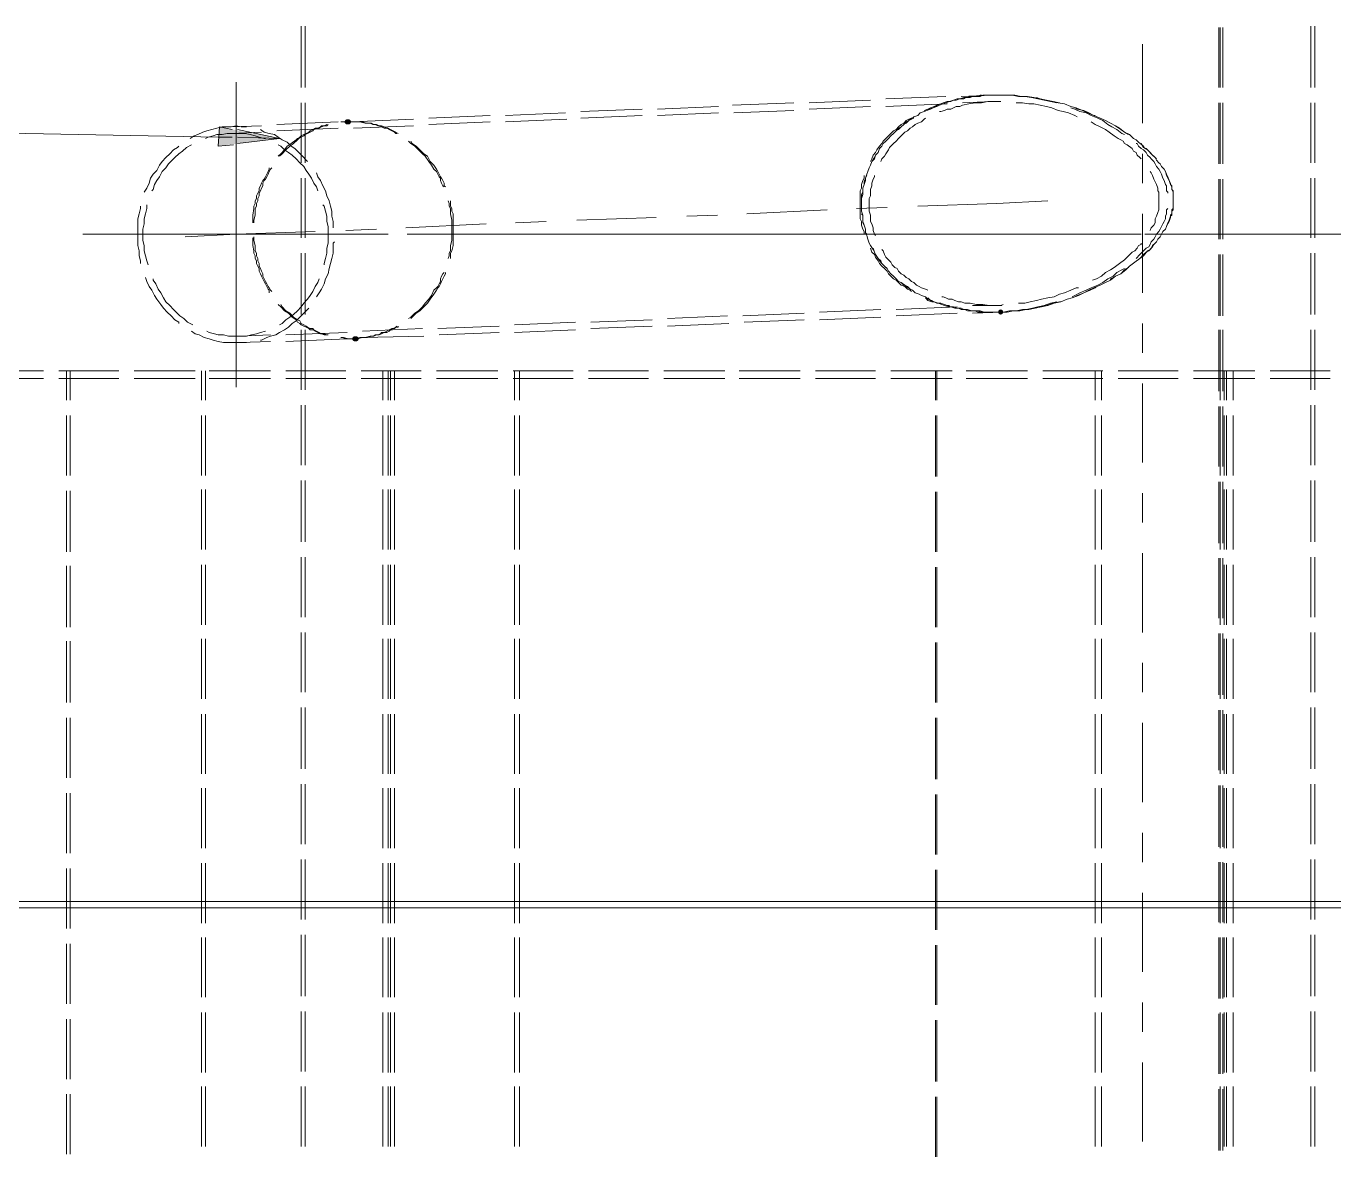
# Model space of a CAD drawing. Header units: millimetres. Extents: x 0 to 62767, y -13570 to 23963.
# Drawn here: x 4605 to 6556, y 8707 to 10394 of the extents above; entities that cross this region are included whole.
import ezdxf

# ---------------------------------------------------------------- set-up
doc = ezdxf.new("R2010")
doc.units = ezdxf.units.MM

msp = doc.modelspace()

# ---------------------------------------------------------------- hatches: boundary and pattern name
h = msp.add_hatch(color=7)
edge = h.paths.add_edge_path()
edge.add_arc((5083.81, 10251.429), 3.81, 0, 360)
h = msp.add_hatch(color=7)
edge = h.paths.add_edge_path()
edge.add_arc((5085.714, 10251.429), 3.81, 0, 360)
h = msp.add_hatch(color=7)
h.dxf.hatch_style = 2
h.paths.add_polyline_path([(4891.428, 10215.238), (4982.857, 10226.666), (4893.333, 10243.809)])
h = msp.add_hatch(color=7)
edge = h.paths.add_edge_path()
edge.add_arc((6059.048, 9967.619), 3.81, 0, 360)
h = msp.add_hatch(color=7)
edge = h.paths.add_edge_path()
edge.add_arc((5095.238, 9927.619), 3.81, 0, 360)
h = msp.add_hatch(color=7)
edge = h.paths.add_edge_path()
edge.add_arc((5097.143, 9927.619), 3.81, 0, 360)

# ---------------------------------------------------------------- linework, layer by layer
at = {"color": 7, "lineweight": 0}
for points in [[(5015.238, 10302.857), (5015.238, 10394.286)], [(5020.952, 10302.857), (5020.952, 10394.286)], [(6384.762, 10392.381), (6384.762, 10302.857)], [(6386.666, 10302.857), (6386.666, 10392.381)], [(6390.476, 10302.857), (6390.476, 10392.381)], [(6390.476, 10392.381), (6390.476, 10302.857)], [(6521.905, 10302.857), (6521.905, 10394.286)], [(6527.619, 10302.857), (6527.619, 10394.286)], [(6270.476, 10249.524), (6270.476, 10367.619)], [(4918.095, 9855.238), (4918.095, 10083.809), (4918.095, 10310.476)], [(5887.619, 10285.714), (5977.143, 10289.524)], [(6030.476, 10291.428), (6028.571, 10291.428), (6024.762, 10289.524), (6019.047, 10289.524), (6013.333, 10289.524), (6009.524, 10287.619), (6003.809, 10287.619), (5998.095, 10285.714), (5994.286, 10285.714), (5988.571, 10283.809), (5984.762, 10281.905), (5979.048, 10281.905), (5973.333, 10280), (5969.524, 10278.095), (5963.81, 10276.19), (5960, 10274.285), (5954.286, 10272.381), (5950.476, 10270.476), (5944.762, 10268.571)], [(6036.19, 10291.428), (6032.381, 10291.428), (6028.571, 10289.524), (6022.857, 10289.524), (6017.143, 10289.524), (6013.333, 10287.619), (6007.619, 10287.619), (6003.809, 10285.714), (5998.095, 10285.714), (5992.381, 10283.809), (5988.571, 10283.809), (5982.857, 10281.905), (5977.143, 10280), (5973.333, 10278.095), (5967.619, 10276.19), (5963.81, 10274.285), (5958.095, 10272.381), (5954.286, 10270.476), (5948.571, 10268.571)], [(6000, 10289.524), (6045.714, 10291.428)], [(6091.429, 10289.524), (6089.524, 10289.524), (6080, 10291.428), (6070.476, 10291.428), (6060.952, 10291.428), (6051.428, 10291.428), (6041.905, 10291.428), (6032.381, 10291.428), (6022.857, 10289.524), (6017.143, 10289.524), (6011.429, 10287.619), (6007.619, 10287.619), (6001.905, 10285.714)], [(6045.714, 10291.428), (6043.81, 10291.428), (6041.905, 10291.428)], [(6142.857, 10280), (6133.333, 10281.905), (6123.81, 10283.809), (6114.285, 10285.714), (6104.762, 10287.619), (6095.238, 10289.524), (6085.714, 10289.524), (6076.191, 10291.428), (6066.666, 10291.428), (6057.143, 10291.428), (6053.333, 10291.428)], [(6059.048, 10291.428), (6060.952, 10291.428), (6070.476, 10291.428), (6080, 10291.428), (6089.524, 10289.524), (6099.047, 10289.524), (6108.571, 10287.619), (6118.095, 10285.714), (6127.619, 10283.809), (6137.143, 10281.905), (6146.666, 10280)], [(6112.381, 10287.619), (6118.095, 10285.714), (6125.714, 10283.809), (6135.238, 10281.905), (6144.762, 10280), (6154.286, 10278.095), (6163.809, 10274.285), (6171.429, 10272.381), (6180.952, 10268.571), (6188.571, 10264.762), (6198.095, 10260.952), (6200, 10260.952)], [(4912.381, 10228.571), (4891.428, 10228.571), (1996.19, 10283.809)], [(5015.238, 10190.476), (5015.238, 10280)], [(5020.952, 10190.476), (5020.952, 10280)], [(5320, 10260.952), (5409.524, 10264.762)], [(5432.381, 10266.667), (5523.809, 10270.476)], [(5546.666, 10270.476), (5638.095, 10274.285)], [(5546.666, 10260.952), (5638.095, 10264.762)], [(5659.048, 10276.19), (5750.476, 10280)], [(5660.953, 10264.762), (5750.476, 10268.571)], [(5773.333, 10280), (5864.761, 10283.809)], [(5773.333, 10270.476), (5864.761, 10274.285)], [(5887.619, 10274.285), (5979.048, 10278.095)], [(5900.952, 10236.19), (5902.857, 10238.095), (5906.666, 10240), (5910.476, 10243.809), (5914.286, 10247.619), (5918.095, 10249.524), (5921.905, 10253.333), (5925.714, 10255.238), (5929.524, 10259.047), (5935.238, 10260.952), (5939.047, 10264.762), (5944.762, 10266.667), (5948.571, 10268.571), (5952.381, 10270.476), (5958.095, 10272.381), (5961.905, 10274.285), (5967.619, 10276.19), (5973.333, 10278.095), (5977.143, 10280), (5979.048, 10280)], [(6059.048, 10281.905), (6057.143, 10281.905), (6047.619, 10281.905), (6040, 10281.905), (6030.476, 10280), (6020.952, 10280), (6011.429, 10278.095), (6001.905, 10276.19), (5998.095, 10274.285), (5992.381, 10274.285), (5988.571, 10272.381), (5984.762, 10270.476), (5979.048, 10270.476), (5975.238, 10268.571), (5969.524, 10266.667), (5967.619, 10266.667)], [(6001.905, 10280), (6045.714, 10281.905)], [(6173.333, 10259.047), (6169.524, 10260.952), (6160, 10264.762), (6152.381, 10266.667), (6144.762, 10268.571), (6135.238, 10272.381), (6127.619, 10274.285), (6118.095, 10276.19), (6108.571, 10278.095), (6100.952, 10278.095), (6091.429, 10280), (6083.809, 10280), (6081.905, 10280)], [(6243.809, 10232.381), (6240, 10234.286), (6232.381, 10240), (6224.762, 10243.809), (6219.048, 10247.619), (6211.428, 10253.333), (6203.81, 10257.143), (6194.285, 10260.952), (6186.667, 10264.762), (6177.143, 10266.667), (6169.524, 10270.476), (6163.809, 10272.381)], [(6169.524, 10272.381), (6173.333, 10270.476), (6182.857, 10268.571), (6190.476, 10264.762), (6198.095, 10260.952), (6207.619, 10257.143), (6215.238, 10253.333), (6222.857, 10249.524), (6230.476, 10245.714), (6238.095, 10240), (6243.809, 10236.19), (6249.524, 10232.381)], [(6384.762, 10280), (6384.762, 10188.571)], [(6386.666, 10188.571), (6386.666, 10280)], [(6390.476, 10188.571), (6390.476, 10280)], [(6390.476, 10280), (6390.476, 10188.571)], [(6521.905, 10190.476), (6521.905, 10280)], [(6527.619, 10190.476), (6527.619, 10280)], [(4849.524, 10226.666), (4855.238, 10230.476), (4860.952, 10232.381), (4868.571, 10236.19), (4874.286, 10238.095), (4881.905, 10240), (4889.524, 10241.904), (4897.143, 10243.809), (4902.857, 10243.809), (4910.476, 10243.809), (4918.095, 10245.714), (4925.714, 10243.809), (4933.333, 10243.809)], [(4910.476, 10243.809), (4956.19, 10245.714)], [(4979.047, 10247.619), (5070.476, 10251.429)], [(5053.333, 10247.619), (5049.524, 10245.714), (5045.714, 10245.714), (5043.81, 10243.809), (5040, 10241.904), (5036.191, 10241.904), (5032.381, 10240), (5028.571, 10238.095), (5026.666, 10236.19), (5022.857, 10234.286), (5019.047, 10232.381), (5015.238, 10230.476), (5013.333, 10228.571), (5009.524, 10226.666), (5007.619, 10224.762), (5000, 10219.048), (4994.286, 10215.238), (4990.476, 10209.524), (4984.762, 10203.809), (4980.952, 10200)], [(4982.857, 10200), (4986.666, 10203.809), (4992.381, 10209.524), (4998.095, 10215.238), (5003.809, 10219.048), (5009.524, 10224.762), (5011.428, 10226.666), (5015.238, 10228.571), (5019.047, 10230.476), (5020.952, 10232.381), (5024.762, 10234.286), (5028.571, 10236.19), (5032.381, 10238.095), (5034.286, 10240), (5038.095, 10241.904), (5041.905, 10241.904), (5045.714, 10243.809), (5049.524, 10245.714), (5053.333, 10245.714), (5055.238, 10247.619)], [(5158.095, 10234.286), (5156.191, 10234.286), (5154.286, 10236.19), (5150.476, 10238.095), (5146.666, 10240), (5142.857, 10241.904), (5139.048, 10241.904), (5135.238, 10243.809), (5133.333, 10245.714), (5129.524, 10245.714), (5125.714, 10247.619), (5121.905, 10247.619), (5118.095, 10249.524), (5110.476, 10249.524), (5102.857, 10251.429), (5097.143, 10251.429), (5089.524, 10251.429), (5081.905, 10251.429), (5074.286, 10251.429)], [(5076.191, 10251.429), (5078.095, 10251.429), (5083.81, 10251.429), (5091.429, 10251.429), (5099.047, 10251.429), (5106.666, 10251.429), (5112.381, 10249.524), (5120, 10249.524), (5123.81, 10247.619), (5127.619, 10247.619), (5131.429, 10245.714), (5135.238, 10245.714), (5139.048, 10243.809), (5142.857, 10241.904), (5144.762, 10241.904), (5148.571, 10240), (5152.381, 10238.095), (5156.191, 10236.19), (5160, 10234.286)], [(5091.429, 10251.429), (5182.857, 10255.238)], [(5093.333, 10241.904), (5182.857, 10245.714)], [(5205.714, 10257.143), (5297.143, 10260.952)], [(5205.714, 10247.619), (5297.143, 10251.429)], [(5320, 10251.429), (5411.428, 10255.238)], [(5432.381, 10257.143), (5523.809, 10260.952)], [(5925.714, 10257.143), (5921.905, 10255.238), (5918.095, 10253.333), (5914.286, 10249.524), (5910.476, 10247.619), (5906.666, 10243.809), (5902.857, 10240), (5899.048, 10238.095), (5895.238, 10234.286), (5891.428, 10230.476), (5887.619, 10226.666), (5883.81, 10222.857), (5881.905, 10219.048), (5878.095, 10215.238), (5874.286, 10209.524), (5872.381, 10205.714), (5868.572, 10201.905), (5866.667, 10196.19), (5864.761, 10192.381)], [(5866.667, 10192.381), (5870.476, 10198.095), (5872.381, 10201.905), (5876.19, 10205.714), (5878.095, 10211.428), (5881.905, 10215.238), (5883.81, 10219.048), (5887.619, 10222.857), (5891.428, 10226.666), (5895.238, 10230.476), (5899.048, 10234.286), (5902.857, 10238.095), (5906.666, 10241.904), (5910.476, 10243.809), (5914.286, 10247.619), (5918.095, 10251.429), (5921.905, 10253.333), (5925.714, 10257.143), (5929.524, 10257.143)], [(5946.667, 10257.143), (5944.762, 10255.238), (5940.952, 10251.429), (5935.238, 10249.524), (5931.429, 10247.619), (5927.619, 10243.809), (5923.809, 10241.904), (5920, 10238.095), (5916.191, 10236.19), (5912.381, 10232.381), (5910.476, 10230.476), (5906.666, 10226.666), (5902.857, 10222.857), (5899.048, 10219.048), (5897.143, 10217.143), (5893.333, 10213.333), (5891.428, 10209.524), (5887.619, 10203.809), (5885.714, 10200), (5881.905, 10196.19), (5880, 10192.381)], [(6268.571, 10196.19), (6266.667, 10198.095), (6262.857, 10201.905), (6260.952, 10205.714), (6257.143, 10207.619), (6255.238, 10211.428), (6247.619, 10217.143), (6243.809, 10219.048), (6241.905, 10222.857), (6238.095, 10224.762), (6234.286, 10226.666), (6228.571, 10230.476), (6220.952, 10236.19), (6215.238, 10240), (6207.619, 10243.809), (6200, 10247.619), (6194.285, 10251.429)], [(6219.048, 10251.429), (6222.857, 10249.524), (6230.476, 10245.714), (6236.19, 10241.904), (6243.809, 10236.19), (6251.429, 10232.381), (6255.238, 10228.571), (6257.143, 10226.666), (6260.952, 10224.762), (6264.762, 10220.952), (6272.381, 10215.238), (6274.285, 10211.428), (6278.095, 10209.524), (6281.905, 10205.714), (6285.714, 10201.905), (6287.619, 10200), (6291.428, 10196.19)], [(4961.905, 10226.666), (4960, 10226.666), (4952.381, 10228.571), (4946.666, 10230.476), (4939.047, 10232.381), (4931.428, 10234.286), (4925.714, 10234.286), (4918.095, 10234.286), (4910.476, 10234.286), (4904.762, 10234.286), (4897.143, 10232.381), (4889.524, 10232.381), (4883.809, 10230.476), (4876.19, 10228.571), (4872.381, 10226.666)], [(4893.333, 10243.809), (4891.428, 10215.238)], [(4912.381, 10240), (4893.333, 10243.809)], [(4910.476, 10234.286), (4956.19, 10236.19)], [(4920, 10219.048), (4982.857, 10226.666), (4920, 10240)], [(4920, 10228.571), (4982.857, 10226.666)], [(5024.762, 10192.381), (5022.857, 10194.285), (5017.143, 10200), (5011.428, 10205.714), (5005.714, 10211.428), (5000, 10215.238), (4994.286, 10220.952), (4986.666, 10224.762), (4980.952, 10228.571), (4975.238, 10232.381), (4967.619, 10234.286), (4960, 10236.19), (4954.286, 10240)], [(4979.047, 10238.095), (5070.476, 10241.904)], [(4832.381, 10215.238), (4830.476, 10213.333), (4824.762, 10209.524), (4819.047, 10203.809), (4813.333, 10198.095), (4807.619, 10192.381), (4803.809, 10186.667), (4800, 10179.047), (4794.286, 10173.333), (4790.476, 10167.619), (4788.571, 10160), (4784.762, 10152.381), (4780.952, 10146.666)], [(4792.381, 10148.571), (4794.286, 10150.476), (4796.19, 10158.095), (4800, 10163.809), (4803.809, 10169.524), (4807.619, 10177.143), (4813.333, 10182.857), (4817.143, 10188.571), (4822.857, 10194.285), (4826.667, 10198.095), (4832.381, 10203.809), (4838.095, 10207.619), (4843.809, 10213.333), (4851.428, 10217.143)], [(4891.428, 10215.238), (4914.286, 10217.143)], [(5040, 10148.571), (5038.095, 10154.286), (5034.286, 10160), (5030.476, 10167.619), (5026.666, 10173.333), (5022.857, 10179.047), (5019.047, 10184.762), (5013.333, 10190.476), (5007.619, 10196.19), (5001.905, 10201.905), (4996.191, 10205.714), (4990.476, 10209.524), (4984.762, 10215.238), (4980.952, 10217.143)], [(5228.571, 10154.286), (5226.667, 10156.19), (5224.762, 10160), (5222.857, 10163.809), (5222.857, 10167.619), (5220.952, 10169.524), (5219.048, 10173.333), (5217.143, 10177.143), (5213.333, 10180.952), (5209.524, 10186.667), (5205.714, 10192.381), (5200, 10200), (5196.191, 10203.809), (5190.476, 10209.524), (5184.762, 10215.238), (5179.048, 10219.048), (5175.238, 10222.857)], [(5179.048, 10222.857), (5180.952, 10219.048), (5186.667, 10215.238), (5192.381, 10209.524), (5198.095, 10203.809), (5203.81, 10200), (5207.619, 10192.381), (5213.333, 10186.667), (5217.143, 10180.952), (5219.048, 10177.143), (5220.952, 10173.333), (5222.857, 10169.524), (5224.762, 10167.619), (5226.667, 10163.809), (5228.571, 10160), (5228.571, 10156.19), (5230.476, 10154.286)], [(5851.429, 10137.143), (5851.429, 10142.857), (5853.333, 10146.666), (5853.333, 10152.381), (5855.238, 10158.095), (5855.238, 10161.904), (5857.143, 10167.619), (5859.047, 10173.333), (5860.952, 10177.143), (5862.857, 10182.857), (5864.761, 10186.667), (5866.667, 10192.381), (5870.476, 10196.19), (5872.381, 10201.905), (5876.19, 10205.714), (5878.095, 10211.428), (5881.905, 10215.238), (5883.81, 10219.048), (5885.714, 10220.952)], [(6308.571, 10144.762), (6308.571, 10146.666), (6306.666, 10148.571), (6306.666, 10150.476), (6306.666, 10154.286), (6306.666, 10156.19), (6304.762, 10158.095), (6302.857, 10163.809), (6300.952, 10167.619), (6299.048, 10173.333), (6297.143, 10177.143), (6295.238, 10180.952), (6291.428, 10184.762), (6289.524, 10188.571), (6287.619, 10192.381), (6283.81, 10196.19), (6281.905, 10198.095), (6278.095, 10201.905), (6276.19, 10205.714), (6272.381, 10209.524), (6268.571, 10211.428), (6264.762, 10215.238), (6262.857, 10219.048), (6260.952, 10219.048)], [(6268.571, 10219.048), (6272.381, 10213.333), (6276.19, 10211.428), (6280, 10207.619), (6283.81, 10203.809), (6285.714, 10201.905), (6289.524, 10198.095), (6291.428, 10194.285), (6295.238, 10190.476), (6297.143, 10188.571), (6299.048, 10184.762), (6302.857, 10180.952), (6304.762, 10177.143), (6306.666, 10171.429), (6308.571, 10167.619), (6310.476, 10163.809), (6312.381, 10158.095), (6314.286, 10156.19), (6314.286, 10154.286), (6314.286, 10150.476), (6316.19, 10148.571), (6316.19, 10146.666), (6316.19, 10144.762)], [(6270.476, 10160), (6270.476, 10203.809)], [(4967.619, 10182.857), (4967.619, 10180.952), (4965.714, 10177.143), (4963.809, 10173.333), (4961.905, 10169.524), (4960, 10165.714), (4958.095, 10163.809), (4956.19, 10160), (4954.286, 10156.19), (4952.381, 10152.381), (4952.381, 10148.571), (4950.476, 10144.762), (4948.571, 10140.952), (4948.571, 10137.143), (4946.666, 10133.333), (4946.666, 10129.524), (4944.762, 10125.714), (4944.762, 10121.905), (4942.857, 10112.381), (4942.857, 10104.762), (4942.857, 10100.952)], [(4944.762, 10100.952), (4944.762, 10104.762), (4946.666, 10112.381), (4946.666, 10121.905), (4948.571, 10125.714), (4948.571, 10129.524), (4950.476, 10133.333), (4950.476, 10137.143), (4952.381, 10140.952), (4952.381, 10144.762), (4954.286, 10148.571), (4956.19, 10152.381), (4958.095, 10156.19), (4958.095, 10160), (4960, 10163.809), (4961.905, 10165.714), (4963.809, 10169.524), (4965.714, 10173.333), (4967.619, 10177.143), (4969.524, 10180.952), (4971.428, 10182.857)], [(5015.238, 10078.095), (5015.238, 10167.619)], [(5020.952, 10078.095), (5020.952, 10167.619)], [(5062.857, 10093.333), (5062.857, 10095.238), (5062.857, 10102.857), (5060.952, 10110.476), (5060.952, 10118.095), (5059.047, 10125.714), (5057.143, 10133.333), (5053.333, 10140.952), (5051.428, 10148.571), (5047.619, 10156.19), (5043.81, 10163.809), (5040, 10169.524), (5038.095, 10175.238)], [(5855.238, 10171.429), (5855.238, 10167.619), (5853.333, 10163.809), (5851.429, 10158.095), (5851.429, 10152.381), (5849.524, 10148.571), (5849.524, 10142.857), (5849.524, 10137.143), (5849.524, 10133.333), (5849.524, 10127.619)], [(5851.429, 10127.619), (5851.429, 10133.333), (5851.429, 10137.143), (5853.333, 10142.857), (5853.333, 10148.571), (5853.333, 10152.381), (5855.238, 10158.095), (5857.143, 10163.809), (5857.143, 10167.619), (5859.047, 10171.429)], [(5870.476, 10171.429), (5870.476, 10169.524), (5868.572, 10165.714), (5866.667, 10160), (5866.667, 10156.19), (5864.761, 10150.476), (5864.761, 10146.666), (5864.761, 10140.952), (5862.857, 10137.143), (5862.857, 10131.428), (5862.857, 10127.619), (5862.857, 10121.905), (5862.857, 10118.095), (5864.761, 10112.381), (5864.761, 10108.571), (5864.761, 10102.857), (5866.667, 10099.047), (5868.572, 10093.333), (5868.572, 10089.524), (5870.476, 10083.809), (5872.381, 10081.904)], [(6295.238, 10133.333), (6295.238, 10137.143), (6295.238, 10139.048), (6295.238, 10140.952), (6295.238, 10142.857), (6295.238, 10146.666), (6293.333, 10148.571), (6293.333, 10150.476), (6293.333, 10152.381), (6291.428, 10158.095), (6289.524, 10161.904), (6287.619, 10165.714), (6285.714, 10171.429), (6283.81, 10175.238), (6281.905, 10177.143)], [(6316.19, 10135.238), (6316.19, 10137.143), (6316.19, 10139.048), (6316.19, 10142.857), (6316.19, 10144.762), (6316.19, 10146.666), (6314.286, 10150.476), (6314.286, 10152.381), (6314.286, 10154.286), (6312.381, 10158.095), (6312.381, 10160), (6310.476, 10163.809), (6308.571, 10169.524), (6306.666, 10173.333), (6304.762, 10177.143)], [(6521.905, 10078.095), (6521.905, 10167.619)], [(6527.619, 10078.095), (6527.619, 10167.619)], [(6384.762, 10165.714), (6384.762, 10076.19)], [(6386.666, 10076.19), (6386.666, 10165.714)], [(6390.476, 10076.19), (6390.476, 10165.714)], [(6390.476, 10165.714), (6390.476, 10076.19)], [(5240, 10089.524), (5240, 10097.143), (5240, 10104.762), (5238.095, 10114.285), (5238.095, 10118.095), (5238.095, 10121.905), (5236.191, 10125.714), (5236.191, 10129.524), (5234.286, 10133.333)], [(5241.905, 10089.524), (5241.905, 10097.143), (5241.905, 10106.667), (5241.905, 10114.285), (5240, 10118.095), (5240, 10121.905), (5238.095, 10125.714), (5238.095, 10129.524), (5238.095, 10133.333)], [(5935.238, 10125.714), (6053.333, 10129.524)], [(6053.333, 10129.524), (6129.524, 10133.333)], [(6281.905, 10089.524), (6283.81, 10093.333), (6287.619, 10097.143), (6289.524, 10100.952), (6289.524, 10106.667), (6291.428, 10110.476), (6293.333, 10116.19), (6295.238, 10120), (6295.238, 10121.905), (6295.238, 10123.809), (6295.238, 10127.619), (6295.238, 10129.524), (6295.238, 10131.428), (6295.238, 10133.333)], [(6316.19, 10135.238), (6316.19, 10131.428), (6316.19, 10129.524), (6316.19, 10127.619), (6316.19, 10123.809), (6316.19, 10121.905), (6314.286, 10120), (6314.286, 10116.19), (6314.286, 10114.285), (6312.381, 10112.381), (6312.381, 10110.476), (6310.476, 10104.762), (6308.571, 10100.952), (6306.666, 10095.238), (6304.762, 10091.429)], [(4775.238, 10125.714), (4775.238, 10121.905), (4773.333, 10114.285), (4771.428, 10106.667), (4771.428, 10099.047), (4771.428, 10091.429), (4771.428, 10083.809)], [(4784.762, 10127.619), (4784.762, 10121.905), (4782.857, 10114.285), (4780.952, 10106.667), (4780.952, 10099.047), (4779.048, 10091.429), (4779.048, 10083.809)], [(5049.524, 10038.095), (5049.524, 10040), (5051.428, 10047.619), (5053.333, 10055.238), (5053.333, 10062.857), (5055.238, 10070.476), (5055.238, 10078.095), (5055.238, 10087.619), (5055.238, 10095.238), (5053.333, 10102.857), (5053.333, 10110.476), (5051.428, 10118.095), (5049.524, 10125.714), (5047.619, 10127.619)], [(5426.667, 10104.762), (5544.762, 10108.571)], [(5590.476, 10110.476), (5636.19, 10112.381)], [(5680, 10114.285), (5800, 10120)], [(5843.809, 10121.905), (5889.524, 10123.809)], [(5849.524, 10127.619), (5849.524, 10121.905), (5849.524, 10118.095), (5849.524, 10112.381), (5849.524, 10106.667), (5851.429, 10102.857), (5851.429, 10097.143), (5853.333, 10091.429), (5855.238, 10087.619), (5855.238, 10083.809)], [(5859.047, 10083.809), (5857.143, 10085.714), (5857.143, 10091.429), (5855.238, 10097.143), (5853.333, 10102.857), (5853.333, 10106.667), (5853.333, 10112.381), (5851.429, 10118.095), (5851.429, 10121.905), (5851.429, 10127.619)], [(5887.619, 10034.285), (5885.714, 10036.19), (5881.905, 10040), (5880, 10043.809), (5876.19, 10047.619), (5872.381, 10053.333), (5870.476, 10057.143), (5868.572, 10060.952), (5864.761, 10066.666), (5862.857, 10070.476), (5860.952, 10076.19), (5859.047, 10081.904), (5857.143, 10085.714), (5857.143, 10091.429), (5855.238, 10097.143), (5853.333, 10100.952), (5853.333, 10106.667), (5853.333, 10112.381), (5851.429, 10114.285)], [(6260.952, 10047.619), (6266.667, 10053.333), (6272.381, 10059.048), (6276.19, 10062.857), (6280, 10064.762), (6281.905, 10068.571), (6283.81, 10072.381), (6287.619, 10076.19), (6289.524, 10080), (6291.428, 10083.809), (6295.238, 10087.619), (6297.143, 10091.429), (6299.048, 10095.238), (6300.952, 10099.047), (6302.857, 10102.857), (6304.762, 10106.667), (6304.762, 10110.476), (6306.666, 10114.285), (6306.666, 10120), (6308.571, 10121.905)], [(6316.19, 10121.905), (6316.19, 10120), (6314.286, 10118.095), (6314.286, 10116.19), (6314.286, 10112.381), (6312.381, 10110.476), (6312.381, 10108.571), (6310.476, 10102.857), (6308.571, 10099.047), (6306.666, 10095.238), (6304.762, 10091.429), (6300.952, 10087.619), (6299.048, 10083.809), (6297.143, 10080), (6293.333, 10076.19), (6291.428, 10072.381), (6287.619, 10068.571), (6285.714, 10064.762), (6281.905, 10060.952), (6278.095, 10059.048), (6272.381, 10051.428), (6266.667, 10047.619)], [(6270.476, 9996.19), (6270.476, 10114.285)], [(5081.905, 10089.524), (5127.619, 10091.429)], [(5171.429, 10093.333), (5291.429, 10099.047)], [(5240, 10089.524), (5240, 10081.904), (5240, 10074.286), (5238.095, 10066.666), (5238.095, 10059.048), (5236.191, 10055.238), (5236.191, 10051.428), (5234.286, 10047.619)], [(5241.905, 10089.524), (5241.905, 10081.904), (5241.905, 10074.286), (5241.905, 10066.666), (5240, 10059.048), (5238.095, 10055.238), (5238.095, 10051.428), (5238.095, 10047.619)], [(5335.238, 10100.952), (5380.952, 10102.857)], [(4689.524, 10083.809), (4918.095, 10083.809), (5144.762, 10083.809)], [(4771.428, 10083.809), (4771.428, 10074.286), (4771.428, 10066.666), (4773.333, 10059.048), (4773.333, 10051.428), (4775.238, 10043.809), (4775.238, 10040)], [(4779.048, 10083.809), (4779.048, 10074.286), (4780.952, 10066.666), (4780.952, 10059.048), (4782.857, 10051.428), (4784.762, 10043.809), (4786.667, 10038.095)], [(4841.905, 10080), (4918.095, 10083.809)], [(4918.095, 10083.809), (5036.191, 10087.619)], [(4942.857, 10078.095), (4942.857, 10074.286), (4942.857, 10066.666), (4944.762, 10059.048), (4944.762, 10055.238), (4946.666, 10051.428), (4946.666, 10047.619), (4948.571, 10043.809), (4948.571, 10040), (4950.476, 10036.19), (4952.381, 10032.381), (4952.381, 10028.571), (4954.286, 10024.762), (4956.19, 10020.952), (4958.095, 10017.143), (4960, 10013.333), (4961.905, 10009.524), (4963.809, 10005.714), (4965.714, 10001.904), (4967.619, 10000), (4967.619, 9996.19)], [(4971.428, 9998.095), (4969.524, 10000), (4967.619, 10003.809), (4965.714, 10005.714), (4963.809, 10009.524), (4961.905, 10013.333), (4960, 10017.143), (4958.095, 10020.952), (4958.095, 10024.762), (4956.19, 10028.571), (4954.286, 10032.381), (4952.381, 10036.19), (4952.381, 10040), (4950.476, 10043.809), (4950.476, 10047.619), (4948.571, 10051.428), (4948.571, 10055.238), (4946.666, 10059.048), (4946.666, 10066.666), (4944.762, 10074.286), (4944.762, 10080)], [(5038.095, 9990.476), (5041.905, 9996.19), (5045.714, 10001.904), (5049.524, 10009.524), (5051.428, 10017.143), (5055.238, 10024.762), (5057.143, 10032.381), (5059.047, 10040), (5060.952, 10047.619), (5062.857, 10055.238), (5062.857, 10062.857), (5062.857, 10070.476), (5064.762, 10072.381)], [(5173.333, 10083.809), (6268.571, 10083.809)], [(6196.19, 10015.238), (6201.905, 10017.143), (6209.524, 10020.952), (6215.238, 10026.667), (6222.857, 10030.476), (6228.571, 10034.285), (6236.19, 10040), (6243.809, 10045.714), (6249.524, 10051.428), (6255.238, 10057.143), (6259.047, 10059.048), (6262.857, 10062.857), (6264.762, 10066.666), (6268.571, 10068.571), (6268.571, 10070.476)], [(6291.428, 10072.381), (6289.524, 10070.476), (6285.714, 10066.666), (6283.81, 10062.857), (6280, 10059.048), (6276.19, 10057.143), (6272.381, 10053.333), (6266.667, 10047.619), (6259.047, 10041.905), (6251.429, 10036.19), (6245.714, 10030.476), (6238.095, 10024.762), (6230.476, 10020.952), (6222.857, 10017.143), (6222.857, 10015.238)], [(6274.285, 10083.809), (7516.191, 10083.809)], [(5015.238, 9963.81), (5015.238, 10055.238)], [(5020.952, 9963.81), (5020.952, 10055.238)], [(5925.714, 9998.095), (5923.809, 10000), (5920, 10001.904), (5916.191, 10005.714), (5910.476, 10007.619), (5906.666, 10011.429), (5902.857, 10015.238), (5899.048, 10017.143), (5895.238, 10020.952), (5891.428, 10024.762), (5889.524, 10028.571), (5885.714, 10032.381), (5881.905, 10036.19), (5878.095, 10040), (5876.19, 10043.809), (5872.381, 10049.524), (5870.476, 10053.333), (5866.667, 10057.143), (5864.761, 10062.857)], [(5929.524, 9998.095), (5927.619, 10000), (5923.809, 10001.904), (5918.095, 10005.714), (5914.286, 10007.619), (5910.476, 10011.429), (5906.666, 10013.333), (5902.857, 10017.143), (5899.048, 10020.952), (5895.238, 10024.762), (5891.428, 10028.571), (5889.524, 10032.381), (5885.714, 10036.19), (5881.905, 10040), (5878.095, 10043.809), (5876.19, 10047.619), (5872.381, 10053.333), (5870.476, 10057.143), (5868.572, 10062.857)], [(5881.905, 10060.952), (5883.81, 10059.048), (5885.714, 10053.333), (5887.619, 10049.524), (5891.428, 10045.714), (5895.238, 10041.905), (5897.143, 10038.095), (5900.952, 10034.285), (5904.762, 10032.381), (5906.666, 10028.571), (5910.476, 10024.762), (5914.286, 10022.857), (5918.095, 10019.047), (5921.905, 10017.143), (5925.714, 10013.333), (5929.524, 10011.429), (5933.333, 10007.619), (5937.143, 10005.714), (5940.952, 10003.809), (5946.667, 10001.904), (5950.476, 10000)], [(6384.762, 10053.333), (6384.762, 9961.905)], [(6386.666, 9961.905), (6386.666, 10053.333)], [(6390.476, 9961.905), (6390.476, 10053.333)], [(6390.476, 10053.333), (6390.476, 9961.905)], [(6521.905, 9963.81), (6521.905, 10055.238)], [(6527.619, 9963.81), (6527.619, 10055.238)], [(6165.714, 9990.476), (6169.524, 9992.381), (6177.143, 9996.19), (6186.667, 10000), (6194.285, 10003.809), (6203.81, 10007.619), (6211.428, 10011.429), (6219.048, 10017.143), (6226.666, 10020.952), (6232.381, 10026.667), (6240, 10030.476), (6243.809, 10032.381)], [(6249.524, 10034.285), (6243.809, 10030.476), (6238.095, 10024.762), (6230.476, 10020.952), (6222.857, 10015.238), (6215.238, 10011.429), (6207.619, 10007.619), (6198.095, 10003.809), (6190.476, 10000), (6182.857, 9996.19), (6173.333, 9992.381), (6169.524, 9990.476)], [(4782.857, 10019.047), (4784.762, 10013.333), (4788.571, 10005.714), (4792.381, 10000), (4796.19, 9992.381), (4800, 9986.666), (4805.714, 9979.048), (4809.524, 9973.333), (4815.238, 9967.619), (4820.952, 9961.905), (4826.667, 9956.19), (4832.381, 9952.381), (4832.381, 9950.476)], [(4794.286, 10017.143), (4794.286, 10015.238), (4798.095, 10009.524), (4801.905, 10001.904), (4805.714, 9996.19), (4809.524, 9988.571), (4813.333, 9982.857), (4819.047, 9977.143), (4824.762, 9971.428), (4828.571, 9967.619), (4834.286, 9961.905), (4840, 9958.095), (4845.714, 9952.381), (4853.333, 9948.571)], [(4982.857, 9948.571), (4986.666, 9950.476), (4992.381, 9956.19), (4998.095, 9960), (5003.809, 9963.81), (5009.524, 9969.524), (5015.238, 9975.238), (5019.047, 9980.952), (5024.762, 9986.666), (5028.571, 9992.381), (5032.381, 9998.095), (5036.191, 10005.714), (5040, 10011.429), (5041.905, 10017.143)], [(5175.238, 9958.095), (5179.048, 9960), (5184.762, 9965.714), (5190.476, 9969.524), (5196.191, 9975.238), (5200, 9980.952), (5205.714, 9986.666), (5209.524, 9992.381), (5213.333, 10000), (5217.143, 10003.809), (5219.048, 10005.714), (5220.952, 10009.524), (5222.857, 10013.333), (5222.857, 10017.143), (5224.762, 10020.952), (5226.667, 10024.762), (5228.571, 10026.667)], [(5230.476, 10026.667), (5230.476, 10024.762), (5228.571, 10020.952), (5226.667, 10017.143), (5224.762, 10013.333), (5222.857, 10009.524), (5220.952, 10005.714), (5219.048, 10003.809), (5217.143, 10000), (5213.333, 9994.286), (5207.619, 9986.666), (5203.81, 9980.952), (5198.095, 9975.238), (5192.381, 9969.524), (5186.667, 9965.714), (5180.952, 9960), (5179.048, 9958.095)], [(5982.857, 9977.143), (5979.048, 9977.143), (5975.238, 9979.048), (5969.524, 9980.952), (5965.714, 9980.952), (5960, 9982.857), (5956.19, 9984.762), (5950.476, 9986.666), (5946.667, 9990.476), (5940.952, 9992.381), (5937.143, 9994.286), (5931.429, 9996.19), (5927.619, 10000), (5923.809, 10001.904), (5920, 10005.714), (5916.191, 10007.619), (5910.476, 10011.429), (5906.666, 10013.333), (5902.857, 10017.143)], [(6085.714, 9980.952), (6095.238, 9980.952), (6102.857, 9982.857), (6112.381, 9984.762), (6120, 9986.666), (6129.524, 9988.571), (6139.048, 9990.476), (6146.666, 9994.286), (6154.286, 9996.19), (6163.809, 10000), (6171.429, 10003.809), (6175.238, 10003.809)], [(6201.905, 10005.714), (6200, 10003.809), (6192.381, 10000), (6182.857, 9996.19), (6175.238, 9992.381), (6165.714, 9988.571), (6158.095, 9986.666), (6148.571, 9982.857), (6139.048, 9980.952), (6129.524, 9977.143), (6120, 9975.238), (6118.095, 9975.238)], [(4954.286, 9925.714), (4956.19, 9925.714), (4963.809, 9929.524), (4969.524, 9931.429), (4977.143, 9933.333), (4982.857, 9937.143), (4990.476, 9940.952), (4996.191, 9944.762), (5001.905, 9950.476), (5007.619, 9954.285), (5013.333, 9960), (5019.047, 9965.714), (5024.762, 9971.428), (5026.666, 9973.333)], [(4980.952, 9979.048), (4984.762, 9975.238), (4990.476, 9969.524), (4996.191, 9965.714), (5001.905, 9960), (5007.619, 9956.19), (5009.524, 9952.381), (5013.333, 9950.476), (5015.238, 9948.571), (5019.047, 9946.667), (5022.857, 9944.762), (5026.666, 9942.857), (5028.571, 9940.952), (5032.381, 9940.952), (5036.191, 9939.047), (5040, 9937.143), (5043.81, 9935.238), (5045.714, 9935.238), (5049.524, 9933.333), (5053.333, 9933.333)], [(5055.238, 9933.333), (5053.333, 9933.333), (5049.524, 9935.238), (5045.714, 9935.238), (5041.905, 9937.143), (5038.095, 9939.047), (5034.286, 9940.952), (5032.381, 9942.857), (5028.571, 9942.857), (5024.762, 9944.762), (5022.857, 9946.667), (5019.047, 9948.571), (5015.238, 9950.476), (5013.333, 9954.285), (5009.524, 9956.19), (5003.809, 9960), (4998.095, 9965.714), (4992.381, 9969.524), (4986.666, 9975.238), (4984.762, 9979.048)], [(5902.857, 9971.428), (5994.286, 9975.238)], [(6032.381, 9967.619), (6030.476, 9967.619), (6024.762, 9967.619), (6020.952, 9969.524), (6015.238, 9969.524), (6009.524, 9969.524), (6005.714, 9971.428), (6000, 9971.428), (5996.191, 9973.333), (5990.476, 9973.333), (5984.762, 9975.238), (5980.952, 9975.238), (5975.238, 9977.143), (5971.428, 9979.048), (5965.714, 9980.952), (5960, 9982.857), (5956.19, 9982.857), (5950.476, 9984.762), (5946.667, 9988.571)], [(6038.095, 9967.619), (6034.286, 9967.619), (6028.571, 9969.524), (6024.762, 9969.524), (6019.047, 9969.524), (6015.238, 9969.524), (6009.524, 9971.428), (6003.809, 9971.428), (6000, 9973.333), (5994.286, 9973.333), (5988.571, 9975.238), (5984.762, 9975.238), (5979.048, 9977.143), (5975.238, 9979.048), (5969.524, 9980.952), (5963.81, 9980.952), (5960, 9982.857), (5954.286, 9984.762), (5950.476, 9988.571)], [(5971.428, 9990.476), (5973.333, 9990.476), (5977.143, 9988.571), (5980.952, 9986.666), (5986.666, 9986.666), (5990.476, 9984.762), (5996.191, 9982.857), (6000, 9982.857), (6005.714, 9980.952), (6009.524, 9980.952), (6013.333, 9980.952), (6022.857, 9979.048), (6032.381, 9979.048), (6041.905, 9977.143), (6051.428, 9977.143), (6059.048, 9977.143), (6062.857, 9979.048)], [(6017.143, 9977.143), (6060.952, 9977.143)], [(6055.238, 9967.619), (6059.048, 9967.619), (6068.571, 9967.619), (6078.095, 9969.524), (6087.619, 9969.524), (6097.143, 9971.428), (6106.667, 9973.333), (6114.285, 9975.238), (6123.81, 9977.143), (6133.333, 9980.952), (6142.857, 9982.857)], [(6148.571, 9982.857), (6146.666, 9982.857), (6137.143, 9980.952), (6127.619, 9977.143), (6120, 9975.238), (6110.476, 9973.333), (6100.952, 9971.428), (6091.429, 9971.428), (6081.905, 9969.524), (6072.381, 9969.524), (6062.857, 9967.619), (6060.952, 9967.619)], [(5333.333, 9948.571), (5424.762, 9952.381)], [(5447.619, 9952.381), (5539.048, 9956.19)], [(5561.904, 9958.095), (5651.428, 9961.905)], [(5674.285, 9961.905), (5765.714, 9965.714)], [(5676.191, 9952.381), (5765.714, 9956.19)], [(5788.572, 9967.619), (5880, 9971.428)], [(5788.572, 9956.19), (5880, 9960)], [(5902.857, 9961.905), (5994.286, 9965.714)], [(6095.238, 9971.428), (6091.429, 9971.428), (6081.905, 9969.524), (6072.381, 9969.524), (6062.857, 9967.619), (6053.333, 9967.619), (6043.81, 9967.619), (6034.286, 9967.619), (6030.476, 9967.619), (6024.762, 9969.524), (6020.952, 9969.524), (6015.238, 9969.524), (6009.524, 9971.428), (6005.714, 9971.428)], [(6017.143, 9965.714), (6062.857, 9967.619)], [(6062.857, 9967.619), (6060.952, 9967.619)], [(4851.428, 9939.047), (4857.143, 9935.238), (4862.857, 9933.333), (4870.476, 9929.524), (4878.095, 9927.619), (4883.809, 9925.714), (4891.428, 9923.809), (4899.047, 9921.905), (4906.666, 9921.905), (4912.381, 9921.905), (4920, 9921.905), (4927.619, 9921.905), (4933.333, 9921.905)], [(4874.286, 9939.047), (4878.095, 9937.143), (4885.714, 9935.238), (4891.428, 9933.333), (4899.047, 9933.333), (4906.666, 9931.429), (4912.381, 9931.429), (4920, 9931.429), (4927.619, 9931.429), (4933.333, 9931.429), (4940.952, 9933.333), (4948.571, 9935.238), (4954.286, 9937.143), (4961.905, 9939.047)], [(4923.809, 9931.429), (4969.524, 9933.333)], [(4992.381, 9933.333), (5083.81, 9937.143)], [(5015.238, 9851.429), (5015.238, 9940.952)], [(5020.952, 9851.429), (5020.952, 9940.952)], [(5074.286, 9929.524), (5076.191, 9929.524), (5081.905, 9927.619), (5089.524, 9927.619), (5097.143, 9927.619), (5102.857, 9929.524), (5110.476, 9929.524), (5118.095, 9931.429), (5121.905, 9931.429), (5125.714, 9933.333), (5129.524, 9933.333), (5133.333, 9935.238), (5135.238, 9937.143), (5139.048, 9937.143), (5142.857, 9939.047), (5146.666, 9940.952), (5150.476, 9942.857), (5154.286, 9942.857), (5156.191, 9944.762), (5158.095, 9946.667)], [(5160, 9946.667), (5160, 9944.762), (5156.191, 9944.762), (5152.381, 9942.857), (5148.571, 9940.952), (5146.666, 9939.047), (5142.857, 9937.143), (5139.048, 9937.143), (5135.238, 9935.238), (5131.429, 9933.333), (5127.619, 9933.333), (5123.81, 9931.429), (5120, 9931.429), (5114.286, 9929.524), (5106.666, 9929.524), (5099.047, 9927.619), (5091.429, 9927.619), (5085.714, 9927.619), (5078.095, 9929.524), (5076.191, 9929.524)], [(5106.666, 9939.047), (5196.191, 9942.857)], [(5219.048, 9942.857), (5310.476, 9946.667)], [(5220.952, 9933.333), (5310.476, 9937.143)], [(5333.333, 9937.143), (5424.762, 9940.952)], [(5447.619, 9942.857), (5539.048, 9946.667)], [(5561.904, 9946.667), (5653.333, 9950.476)], [(6270.476, 9906.666), (6270.476, 9950.476)], [(6384.762, 9940.952), (6384.762, 9849.524)], [(6386.666, 9849.524), (6386.666, 9940.952)], [(6390.476, 9849.524), (6390.476, 9940.952)], [(6390.476, 9940.952), (6390.476, 9849.524)], [(6521.905, 9851.429), (6521.905, 9940.952)], [(6527.619, 9851.429), (6527.619, 9940.952)], [(4923.809, 9921.905), (4969.524, 9923.809)], [(4992.381, 9923.809), (5083.81, 9927.619)], [(5106.666, 9929.524), (5198.095, 9931.429)], [(4584.762, 9880), (4630.476, 9880)], [(4653.333, 9880), (4742.857, 9880)], [(4664.762, 9836.191), (4664.762, 9880)], [(4664.762, 9880), (4664.762, 9876.19)], [(4670.476, 9836.191), (4670.476, 9880)], [(4765.714, 9880), (4857.143, 9880)], [(4866.666, 9836.191), (4866.666, 9880)], [(4872.381, 9836.191), (4872.381, 9880)], [(4878.095, 9880), (4969.524, 9880)], [(4992.381, 9880), (5081.905, 9880)], [(5104.762, 9880), (5194.286, 9880)], [(5137.143, 9836.191), (5137.143, 9880)], [(5144.762, 9836.191), (5144.762, 9880)], [(5148.571, 9836.191), (5148.571, 9880)], [(5154.286, 9836.191), (5154.286, 9880)], [(5217.143, 9880), (5308.571, 9880)], [(5331.429, 9880), (5420.953, 9880)], [(5333.333, 9836.191), (5333.333, 9880)], [(5340.952, 9836.191), (5340.952, 9880)], [(5443.809, 9880), (5533.333, 9880)], [(5556.19, 9880), (5647.619, 9880)], [(5668.571, 9880), (5760, 9880)], [(5782.857, 9880), (5872.381, 9880)], [(5895.238, 9880), (5986.666, 9880)], [(5961.905, 9836.191), (5961.905, 9880)], [(5961.905, 9880), (5961.905, 9836.191)], [(5963.81, 9880), (5963.81, 9836.191)], [(5963.81, 9836.191), (5963.81, 9880)], [(6007.619, 9880), (6099.047, 9880)], [(6121.905, 9880), (6211.428, 9880)], [(6200, 9836.191), (6200, 9880)], [(6209.524, 9836.191), (6209.524, 9880)], [(6234.286, 9880), (6323.809, 9880)], [(6346.667, 9880), (6438.095, 9880)], [(6386.666, 9836.191), (6386.666, 9880)], [(6392.381, 9836.191), (6392.381, 9880)], [(6396.19, 9836.191), (6396.19, 9880)], [(6405.715, 9836.191), (6405.715, 9880)], [(6460.952, 9880), (6550.476, 9880)], [(4584.762, 9868.571), (4630.476, 9868.571)], [(4653.333, 9868.571), (4742.857, 9868.571)], [(4664.762, 9872.381), (4664.762, 9868.571)], [(4765.714, 9868.571), (4857.143, 9868.571)], [(4878.095, 9868.571), (4969.524, 9868.571)], [(4992.381, 9868.571), (5081.905, 9868.571)], [(5104.762, 9868.571), (5194.286, 9868.571)], [(5217.143, 9868.571), (5308.571, 9868.571)], [(5331.429, 9868.571), (5420.953, 9868.571)], [(5443.809, 9868.571), (5533.333, 9868.571)], [(5556.19, 9868.571), (5647.619, 9868.571)], [(5668.571, 9868.571), (5760, 9868.571)], [(5782.857, 9868.571), (5872.381, 9868.571)], [(5895.238, 9868.571), (5986.666, 9868.571)], [(6007.619, 9868.571), (6099.047, 9868.571)], [(6121.905, 9868.571), (6211.428, 9868.571)], [(6234.286, 9868.571), (6323.809, 9868.571)], [(6270.476, 9742.857), (6270.476, 9860.952)], [(6346.667, 9868.571), (6438.095, 9868.571)], [(6460.952, 9868.571), (6550.476, 9868.571)], [(5015.238, 9739.048), (5015.238, 9828.571)], [(5020.952, 9739.048), (5020.952, 9828.571)], [(6384.762, 9826.667), (6384.762, 9737.142)], [(6386.666, 9737.142), (6386.666, 9826.667)], [(6390.476, 9737.142), (6390.476, 9826.667)], [(6390.476, 9826.667), (6390.476, 9737.142)], [(6521.905, 9739.048), (6521.905, 9828.571)], [(6527.619, 9739.048), (6527.619, 9828.571)], [(4664.762, 9723.81), (4664.762, 9813.333)], [(4670.476, 9723.81), (4670.476, 9813.333)], [(4866.666, 9723.81), (4866.666, 9813.333)], [(4872.381, 9723.81), (4872.381, 9813.333)], [(5137.143, 9723.81), (5137.143, 9813.333)], [(5144.762, 9723.81), (5144.762, 9813.333)], [(5148.571, 9723.81), (5148.571, 9813.333)], [(5154.286, 9723.81), (5154.286, 9813.333)], [(5333.333, 9723.81), (5333.333, 9813.333)], [(5340.952, 9723.81), (5340.952, 9813.333)], [(5961.905, 9721.904), (5961.905, 9813.333)], [(5961.905, 9813.333), (5961.905, 9721.904)], [(5963.81, 9813.333), (5963.81, 9721.904)], [(5963.81, 9721.904), (5963.81, 9813.333)], [(6200, 9723.81), (6200, 9813.333)], [(6209.524, 9723.81), (6209.524, 9813.333)], [(6386.666, 9723.81), (6386.666, 9813.333)], [(6392.381, 9723.81), (6392.381, 9813.333)], [(6396.19, 9723.81), (6396.19, 9813.333)], [(6405.715, 9723.81), (6405.715, 9813.333)], [(4664.762, 9609.523), (4664.762, 9700.952)], [(4670.476, 9609.523), (4670.476, 9700.952)], [(4866.666, 9613.333), (4866.666, 9702.857)], [(4872.381, 9613.333), (4872.381, 9702.857)], [(5015.238, 9624.762), (5015.238, 9716.19)], [(5020.952, 9624.762), (5020.952, 9716.19)], [(5137.143, 9613.333), (5137.143, 9702.857)], [(5144.762, 9613.333), (5144.762, 9702.857)], [(5148.571, 9613.333), (5148.571, 9702.857)], [(5154.286, 9613.333), (5154.286, 9702.857)], [(5333.333, 9613.333), (5333.333, 9702.857)], [(5340.952, 9613.333), (5340.952, 9702.857)], [(5961.905, 9609.523), (5961.905, 9699.047)], [(5961.905, 9699.047), (5961.905, 9609.523)], [(5963.81, 9699.047), (5963.81, 9609.523)], [(5963.81, 9609.523), (5963.81, 9699.047)], [(6200, 9613.333), (6200, 9702.857)], [(6209.524, 9613.333), (6209.524, 9702.857)], [(6384.762, 9714.286), (6384.762, 9622.857)], [(6386.666, 9622.857), (6386.666, 9714.286)], [(6386.666, 9613.333), (6386.666, 9702.857)], [(6390.476, 9622.857), (6390.476, 9714.286)], [(6390.476, 9714.286), (6390.476, 9622.857)], [(6392.381, 9613.333), (6392.381, 9702.857)], [(6396.19, 9613.333), (6396.19, 9702.857)], [(6405.715, 9613.333), (6405.715, 9702.857)], [(6521.905, 9624.762), (6521.905, 9716.19)], [(6527.619, 9624.762), (6527.619, 9716.19)], [(6270.476, 9653.333), (6270.476, 9697.143)], [(5015.238, 9512.381), (5015.238, 9601.905)], [(5020.952, 9512.381), (5020.952, 9601.905)], [(6270.476, 9489.524), (6270.476, 9607.619)], [(6521.905, 9512.381), (6521.905, 9601.905)], [(6527.619, 9512.381), (6527.619, 9601.905)], [(4664.762, 9497.142), (4664.762, 9588.571)], [(4670.476, 9497.142), (4670.476, 9588.571)], [(4866.666, 9500.953), (4866.666, 9590.476)], [(4872.381, 9500.953), (4872.381, 9590.476)], [(5137.143, 9500.953), (5137.143, 9590.476)], [(5144.762, 9500.953), (5144.762, 9590.476)], [(5148.571, 9500.953), (5148.571, 9590.476)], [(5154.286, 9500.953), (5154.286, 9590.476)], [(5333.333, 9500.953), (5333.333, 9590.476)], [(5340.952, 9500.953), (5340.952, 9590.476)], [(5961.905, 9497.142), (5961.905, 9586.667)], [(5961.905, 9586.667), (5961.905, 9497.142)], [(5963.81, 9586.667), (5963.81, 9497.142)], [(5963.81, 9497.142), (5963.81, 9586.667)], [(6200, 9500.953), (6200, 9590.476)], [(6209.524, 9500.953), (6209.524, 9590.476)], [(6384.762, 9600), (6384.762, 9510.476)], [(6386.666, 9510.476), (6386.666, 9600)], [(6386.666, 9500.953), (6386.666, 9590.476)], [(6390.476, 9510.476), (6390.476, 9600)], [(6390.476, 9600), (6390.476, 9510.476)], [(6392.381, 9500.953), (6392.381, 9590.476)], [(6396.19, 9500.953), (6396.19, 9590.476)], [(6405.715, 9500.953), (6405.715, 9590.476)], [(5015.238, 9400), (5015.238, 9489.524)], [(5020.952, 9400), (5020.952, 9489.524)], [(6384.762, 9487.619), (6384.762, 9396.19)], [(6386.666, 9396.19), (6386.666, 9487.619)], [(6390.476, 9396.19), (6390.476, 9487.619)], [(6390.476, 9487.619), (6390.476, 9396.19)], [(6521.905, 9400), (6521.905, 9489.524)], [(6527.619, 9400), (6527.619, 9489.524)], [(4664.762, 9384.762), (4664.762, 9476.19)], [(4670.476, 9384.762), (4670.476, 9476.19)], [(4866.666, 9390.476), (4866.666, 9480)], [(4872.381, 9390.476), (4872.381, 9480)], [(5137.143, 9390.476), (5137.143, 9480)], [(5144.762, 9390.476), (5144.762, 9480)], [(5148.571, 9390.476), (5148.571, 9480)], [(5154.286, 9390.476), (5154.286, 9480)], [(5333.333, 9390.476), (5333.333, 9480)], [(5340.952, 9390.476), (5340.952, 9480)], [(5961.905, 9384.762), (5961.905, 9474.286)], [(5961.905, 9474.286), (5961.905, 9384.762)], [(5963.81, 9474.286), (5963.81, 9384.762)], [(5963.81, 9384.762), (5963.81, 9474.286)], [(6200, 9390.476), (6200, 9480)], [(6209.524, 9390.476), (6209.524, 9480)], [(6386.666, 9390.476), (6386.666, 9480)], [(6392.381, 9390.476), (6392.381, 9480)], [(6396.19, 9390.476), (6396.19, 9480)], [(6405.715, 9390.476), (6405.715, 9480)], [(6270.476, 9400), (6270.476, 9443.809)], [(4866.666, 9278.095), (4866.666, 9367.619)], [(4872.381, 9278.095), (4872.381, 9367.619)], [(5015.238, 9285.714), (5015.238, 9377.143)], [(5020.952, 9285.714), (5020.952, 9377.143)], [(5137.143, 9278.095), (5137.143, 9367.619)], [(5144.762, 9278.095), (5144.762, 9367.619)], [(5148.571, 9278.095), (5148.571, 9367.619)], [(5154.286, 9278.095), (5154.286, 9367.619)], [(5333.333, 9278.095), (5333.333, 9367.619)], [(5340.952, 9278.095), (5340.952, 9367.619)], [(6200, 9278.095), (6200, 9367.619)], [(6209.524, 9278.095), (6209.524, 9367.619)], [(6384.762, 9373.334), (6384.762, 9283.809)], [(6386.666, 9283.809), (6386.666, 9373.334)], [(6386.666, 9278.095), (6386.666, 9367.619)], [(6390.476, 9283.809), (6390.476, 9373.334)], [(6390.476, 9373.334), (6390.476, 9283.809)], [(6392.381, 9278.095), (6392.381, 9367.619)], [(6396.19, 9278.095), (6396.19, 9367.619)], [(6405.715, 9278.095), (6405.715, 9367.619)], [(6521.905, 9285.714), (6521.905, 9377.143)], [(6527.619, 9285.714), (6527.619, 9377.143)], [(4664.762, 9272.381), (4664.762, 9361.905)], [(4670.476, 9272.381), (4670.476, 9361.905)], [(5961.905, 9270.476), (5961.905, 9361.905)], [(5961.905, 9361.905), (5961.905, 9270.476)], [(5963.81, 9361.905), (5963.81, 9270.476)], [(5963.81, 9270.476), (5963.81, 9361.905)], [(6270.476, 9236.19), (6270.476, 9354.285)], [(4866.666, 9167.619), (4866.666, 9257.143)], [(4872.381, 9167.619), (4872.381, 9257.143)], [(5015.238, 9173.333), (5015.238, 9262.857)], [(5020.952, 9173.333), (5020.952, 9262.857)], [(5137.143, 9167.619), (5137.143, 9257.143)], [(5144.762, 9167.619), (5144.762, 9257.143)], [(5148.571, 9167.619), (5148.571, 9257.143)], [(5154.286, 9167.619), (5154.286, 9257.143)], [(5333.333, 9167.619), (5333.333, 9257.143)], [(5340.952, 9167.619), (5340.952, 9257.143)], [(6200, 9167.619), (6200, 9257.143)], [(6209.524, 9167.619), (6209.524, 9257.143)], [(6384.762, 9260.952), (6384.762, 9169.524)], [(6386.666, 9169.524), (6386.666, 9260.952)], [(6386.666, 9167.619), (6386.666, 9257.143)], [(6390.476, 9169.524), (6390.476, 9260.952)], [(6390.476, 9260.952), (6390.476, 9169.524)], [(6392.381, 9167.619), (6392.381, 9257.143)], [(6396.19, 9167.619), (6396.19, 9257.143)], [(6405.715, 9167.619), (6405.715, 9257.143)], [(6521.905, 9173.333), (6521.905, 9262.857)], [(6527.619, 9173.333), (6527.619, 9262.857)], [(4664.762, 9160), (4664.762, 9249.524)], [(4670.476, 9160), (4670.476, 9249.524)], [(5961.905, 9158.095), (5961.905, 9247.619)], [(5961.905, 9247.619), (5961.905, 9158.095)], [(5963.81, 9247.619), (5963.81, 9158.095)], [(5963.81, 9158.095), (5963.81, 9247.619)], [(6270.476, 9146.666), (6270.476, 9190.476)], [(4664.762, 9047.619), (4664.762, 9137.143)], [(4670.476, 9047.619), (4670.476, 9137.143)], [(4866.666, 9055.238), (4866.666, 9144.762)], [(4872.381, 9055.238), (4872.381, 9144.762)], [(5015.238, 9060.952), (5015.238, 9150.476)], [(5020.952, 9060.952), (5020.952, 9150.476)], [(5137.143, 9055.238), (5137.143, 9144.762)], [(5144.762, 9055.238), (5144.762, 9144.762)], [(5148.571, 9055.238), (5148.571, 9144.762)], [(5154.286, 9055.238), (5154.286, 9144.762)], [(5333.333, 9055.238), (5333.333, 9144.762)], [(5340.952, 9055.238), (5340.952, 9144.762)], [(5961.905, 9045.714), (5961.905, 9135.238)], [(5961.905, 9135.238), (5961.905, 9045.714)], [(5963.81, 9135.238), (5963.81, 9045.714)], [(5963.81, 9045.714), (5963.81, 9135.238)], [(6200, 9055.238), (6200, 9144.762)], [(6209.524, 9055.238), (6209.524, 9144.762)], [(6384.762, 9146.666), (6384.762, 9057.143)], [(6386.666, 9057.143), (6386.666, 9146.666)], [(6386.666, 9055.238), (6386.666, 9144.762)], [(6390.476, 9057.143), (6390.476, 9146.666)], [(6390.476, 9146.666), (6390.476, 9057.143)], [(6392.381, 9055.238), (6392.381, 9144.762)], [(6396.19, 9055.238), (6396.19, 9144.762)], [(6405.715, 9055.238), (6405.715, 9144.762)], [(6521.905, 9060.952), (6521.905, 9150.476)], [(6527.619, 9060.952), (6527.619, 9150.476)], [(6270.476, 8982.857), (6270.476, 9100.952)], [(3165.714, 9087.619), (9377.143, 9087.619)], [(3165.714, 9078.095), (9377.143, 9078.095)], [(5015.238, 8946.667), (5015.238, 9038.095)], [(5020.952, 8946.667), (5020.952, 9038.095)], [(6521.905, 8946.667), (6521.905, 9038.095)], [(6527.619, 8946.667), (6527.619, 9038.095)], [(4664.762, 8935.238), (4664.762, 9024.762)], [(4670.476, 8935.238), (4670.476, 9024.762)], [(4866.666, 8944.762), (4866.666, 9034.285)], [(4872.381, 8944.762), (4872.381, 9034.285)], [(5137.143, 8944.762), (5137.143, 9034.285)], [(5144.762, 8944.762), (5144.762, 9034.285)], [(5148.571, 8944.762), (5148.571, 9034.285)], [(5154.286, 8944.762), (5154.286, 9034.285)], [(5333.333, 8944.762), (5333.333, 9034.285)], [(5340.952, 8944.762), (5340.952, 9034.285)], [(5961.905, 8933.333), (5961.905, 9022.857)], [(5961.905, 9022.857), (5961.905, 8933.333)], [(5963.81, 9022.857), (5963.81, 8933.333)], [(5963.81, 8933.333), (5963.81, 9022.857)], [(6200, 8944.762), (6200, 9034.285)], [(6209.524, 8944.762), (6209.524, 9034.285)], [(6384.762, 9034.285), (6384.762, 8942.857)], [(6386.666, 8942.857), (6386.666, 9034.285)], [(6386.666, 8944.762), (6386.666, 9034.285)], [(6390.476, 8942.857), (6390.476, 9034.285)], [(6390.476, 9034.285), (6390.476, 8942.857)], [(6392.381, 8944.762), (6392.381, 9034.285)], [(6396.19, 8944.762), (6396.19, 9034.285)], [(6405.715, 8944.762), (6405.715, 9034.285)], [(4866.666, 8832.38), (4866.666, 8921.905)], [(4872.381, 8832.38), (4872.381, 8921.905)], [(5015.238, 8834.286), (5015.238, 8923.809)], [(5020.952, 8834.286), (5020.952, 8923.809)], [(5137.143, 8832.38), (5137.143, 8921.905)], [(5144.762, 8832.38), (5144.762, 8921.905)], [(5148.571, 8832.38), (5148.571, 8921.905)], [(5154.286, 8832.38), (5154.286, 8921.905)], [(5333.333, 8832.38), (5333.333, 8921.905)], [(5340.952, 8832.38), (5340.952, 8921.905)], [(6200, 8832.38), (6200, 8921.905)], [(6209.524, 8832.38), (6209.524, 8921.905)], [(6270.476, 8893.333), (6270.476, 8937.143)], [(6384.762, 8920), (6384.762, 8830.476)], [(6386.666, 8832.38), (6386.666, 8921.905)], [(6386.666, 8830.476), (6386.666, 8920)], [(6390.476, 8830.476), (6390.476, 8920)], [(6390.476, 8920), (6390.476, 8830.476)], [(6392.381, 8832.38), (6392.381, 8921.905)], [(6396.19, 8832.38), (6396.19, 8921.905)], [(6405.715, 8832.38), (6405.715, 8921.905)], [(6521.905, 8834.286), (6521.905, 8923.809)], [(6527.619, 8834.286), (6527.619, 8923.809)], [(4664.762, 8822.857), (4664.762, 8912.38)], [(4670.476, 8822.857), (4670.476, 8912.38)], [(5961.905, 8819.048), (5961.905, 8910.476)], [(5961.905, 8910.476), (5961.905, 8819.048)], [(5963.81, 8910.476), (5963.81, 8819.048)], [(5963.81, 8819.048), (5963.81, 8910.476)], [(6270.476, 8729.524), (6270.476, 8847.619)], [(4866.666, 8721.904), (4866.666, 8811.428)], [(4872.381, 8721.904), (4872.381, 8811.428)], [(5015.238, 8721.904), (5015.238, 8811.428)], [(5020.952, 8721.904), (5020.952, 8811.428)], [(5137.143, 8721.904), (5137.143, 8811.428)], [(5144.762, 8721.904), (5144.762, 8811.428)], [(5148.571, 8721.904), (5148.571, 8811.428)], [(5154.286, 8721.904), (5154.286, 8811.428)], [(5333.333, 8721.904), (5333.333, 8811.428)], [(5340.952, 8721.904), (5340.952, 8811.428)], [(6200, 8721.904), (6200, 8811.428)], [(6209.524, 8721.904), (6209.524, 8811.428)], [(6384.762, 8807.619), (6384.762, 8716.19)], [(6386.666, 8721.904), (6386.666, 8811.428)], [(6386.666, 8716.19), (6386.666, 8807.619)], [(6390.476, 8716.19), (6390.476, 8807.619)], [(6390.476, 8807.619), (6390.476, 8716.19)], [(6392.381, 8721.904), (6392.381, 8811.428)], [(6396.19, 8721.904), (6396.19, 8811.428)], [(6405.715, 8721.904), (6405.715, 8811.428)], [(6521.905, 8721.904), (6521.905, 8811.428)], [(6527.619, 8721.904), (6527.619, 8811.428)], [(4664.762, 8710.476), (4664.762, 8800)], [(4670.476, 8710.476), (4670.476, 8800)], [(5961.905, 8706.667), (5961.905, 8796.19)], [(5961.905, 8796.19), (5961.905, 8706.667)], [(5963.81, 8796.19), (5963.81, 8706.667)], [(5963.81, 8706.667), (5963.81, 8796.19)]]:
    msp.add_lwpolyline(points, dxfattribs=at)

doc.saveas('drawing.dxf')
